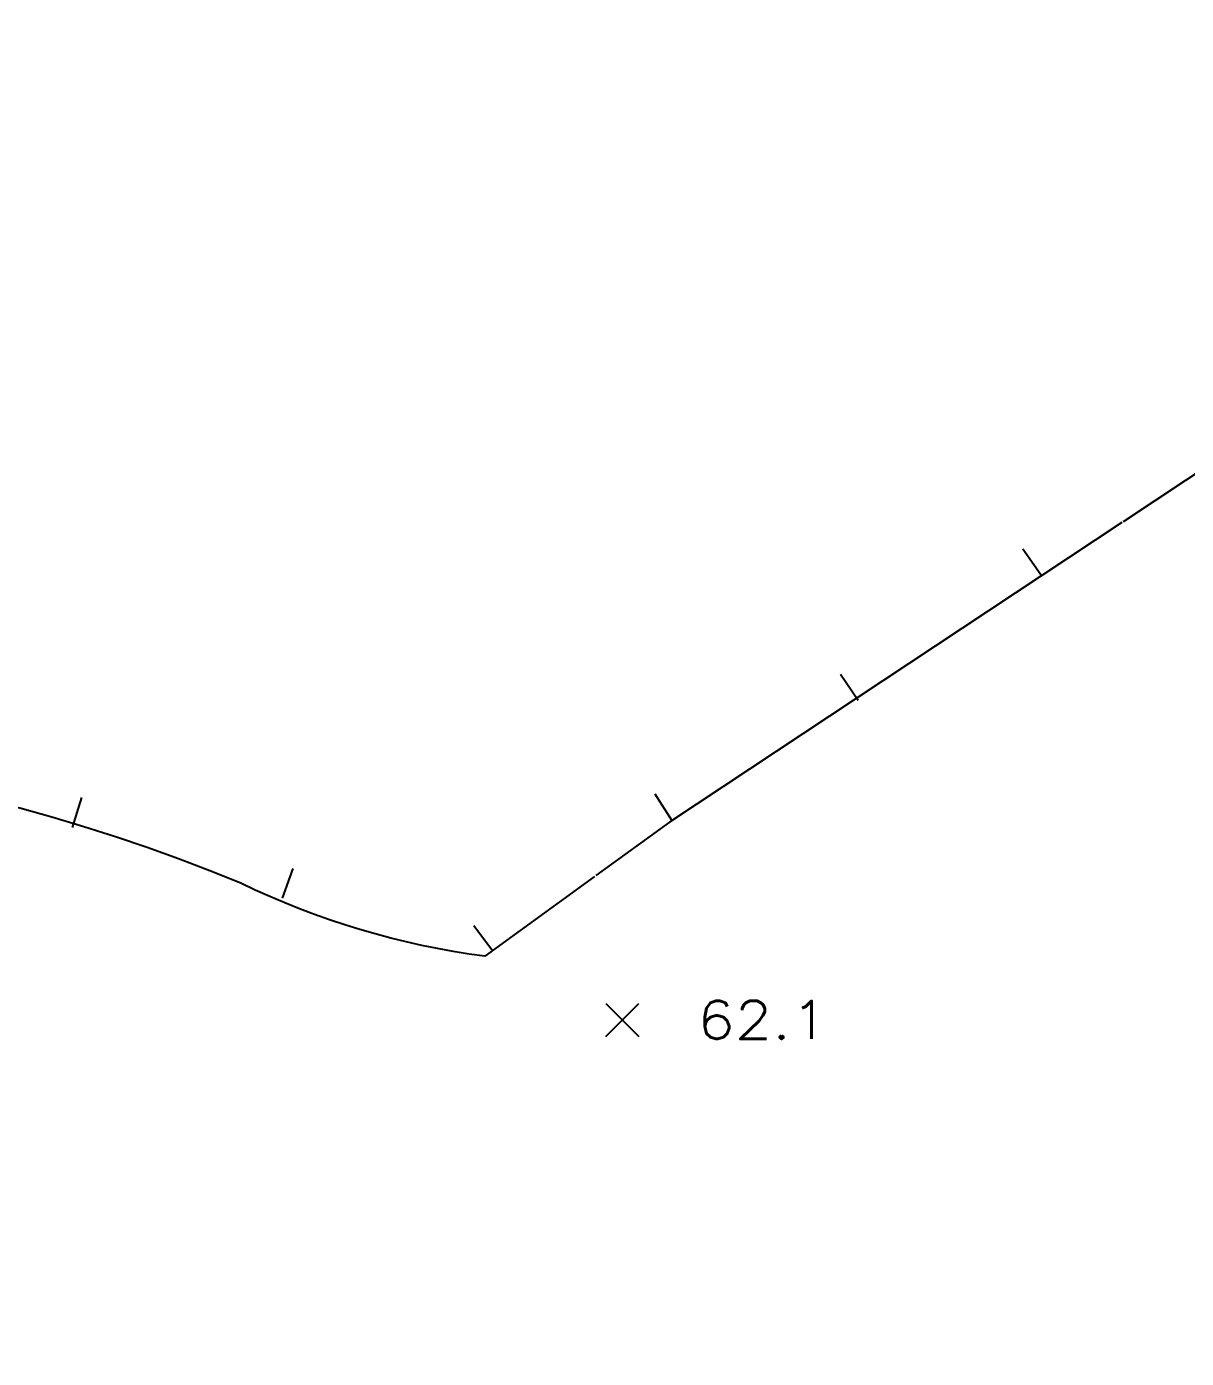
# Model space of a CAD drawing. Header units: feet. Extents: x 1023941 to 1026768, y 90264 to 94497.
# Drawn here: x 1025921.1 to 1025994.3, y 91926.9 to 92011 of the extents above; entities that cross this region are included whole.
import ezdxf
from ezdxf.enums import TextEntityAlignment as Align

# ---------------------------------------------------------------- set-up
doc = ezdxf.new("R2010")
doc.units = ezdxf.units.FT
doc.header["$MEASUREMENT"] = 0
doc.linetypes.add('LTP706', pattern=[40, 40, 0])
doc.layers.add('CF-DEP_INT', color=9, linetype='LTP706')
doc.layers.add('SPOTELEV', color=9, linetype='Continuous')
doc.styles.add('60', font='simplex.shx', dxfattribs={"width": 1.15, "height": 2.4})

# ---------------------------------------------------------------- blocks, each defined once
blk = doc.blocks.new('DEPRESS2')
blk.add_line((0.005859, -0.996094), (0.001953, -0.001953))
blk = doc.blocks.new('SPOT')
for p, q in [((-0.5, -0.5), (0.5, 0.5)), ((-0.5, 0.5), (0.5, -0.5))]:
    blk.add_line(p, q)

msp = doc.modelspace()

# ---------------------------------------------------------------- linework, layer by layer
at = {"layer": 'CF-DEP_INT', "elevation": 62, "flags": 128}
msp.add_lwpolyline([(1026093.79, 92146.29), (1026093.87, 92145.51, -0.2390564), (1026094.67, 92136.55), (1026093.1, 92132.17, -0.16026418), (1026088.33, 92128.41, 0.06743564), (1026080.25, 92123.23, 0.28770936), (1026077.04, 92108.38, -0.06736019), (1026077.31, 92092.07, 0.04725885), (1026076.71, 92050.15, 0.0240867), (1026079.18, 92011.95, 0.11619264), (1026084.94, 91995.39), (1026087.65, 91990.27), (1026087.97, 91987.96, 0.09844297), (1026076.98, 91976.11, 0.11469846), (1026053.39, 91990.96, 0.19771131), (1026041.52, 91987.27, -0.30000548), (1026034.47, 91986.32), (1026020.46, 91989.27, 0.18814933), (1025996.85, 91984.07), (1025961.67, 91960.79), (1025950.02, 91952.31, -0.0795349), (1025934.61, 91956.92, 0.15057677), (1025868.68, 91963.14), (1025857.32, 91962.15, 0.19744525), (1025842.12, 91956.67), (1025821.24, 91938.03, -0.05613161), (1025809.91, 91929.86, -0.36209243), (1025787.57, 91932.28), (1025773.87, 91947.11, 0.07653725), (1025750.38, 91964.13, 0.22358736), (1025726.91, 91964.86, 0.07412694), (1025702.27, 91950.05, -0.19661696), (1025694.97, 91952.99, -0.09845747), (1025672.06, 91976.54), (1025658.75, 91998.39), (1025656.16, 92002.31), (1025617.88, 92014.09, -0.12719875), (1025592.23, 92029.37, 0.06413669), (1025570.93, 92047.05, -0.06959907), (1025559.94, 92057.04, 0.15165527), (1025543.73, 92068.49, -0.09040074), (1025501.98, 92088.62, 0.06761446), (1025493.1, 92094.26, -0.2954939), (1025490.06, 92098.04), (1025501.63, 92147.2, 0.18776011), (1025496.95, 92155.4, 0.03962325), (1025466.16, 92186.86, 0.10157583), (1025448.7, 92196.4, -0.10401267), (1025424.19, 92209.5), (1025410.12, 92220.91, -0.16595709), (1025396.23, 92245.24, 0.06223755), (1025385.46, 92260.34, -0.17970805), (1025362.63, 92322.46), (1025361.23, 92353.14, 0.27328762), (1025354.69, 92362.83), (1025347.75, 92366.28), (1025343.58, 92369.04, -0.11167606), (1025343.31, 92376.35), (1025345.97, 92391.86), (1025348.55, 92396.39, 0.4255542), (1025352.47, 92401.28, 0.08920976), (1025352.19, 92410.26), (1025359.14, 92424.76, 0.10646452), (1025360.23, 92438.23), (1025358.75, 92458.64, -0.10847328), (1025367.94, 92488.55, -0.0652865), (1025380.61, 92510.16, 0.0898736), (1025384.6, 92524.36, -0.03133345), (1025400.17, 92587.64, -0.13610508), (1025409.2, 92600.38), (1025419.21, 92608.91, 0.14219755), (1025424.2, 92618.39, -0.09665544), (1025447.72, 92670.14, -0.05397757), (1025477.14, 92709.71), (1025527.01, 92765.46, -0.05273484), (1025542, 92777.36, 0.04107117), (1025562.39, 92792.75, 0.19530825), (1025569.71, 92804.27, -0.0563898), (1025573.54, 92826.8, -0.05224743), (1025584.31, 92852.15, -0.04612046), (1025616.03, 92902.79, 0.03365434), (1025636.96, 92940.82), (1025642.45, 92951.3, -0.15101294), (1025648.94, 92955.63, -0.13383827), (1025678.86, 92955.52), (1025700.29, 92929.03, -0.06467443), (1025720.04, 92892.13), (1025735.7, 92853.17, 0.05046649), (1025744.14, 92835.69, -0.05043742), (1025767.47, 92772.32), (1025788.67, 92711.49), (1025792.95, 92695.62, 0.08506137), (1025798.94, 92675.65), (1025807.08, 92653.46, -0.08728217), (1025813.26, 92627.27, 0.11504841), (1025813.61, 92617.65, 0.07172788), (1025823.48, 92584.25), (1025831.83, 92558.8, 0.02721671), (1025846.48, 92519.71), (1025849.42, 92511.23, 0.08388165), (1025866.36, 92478.12, -0.18517116), (1025868.02, 92471.29), (1025867.84, 92462.69, 0.17885063), (1025869.51, 92458.22, -0.10285206), (1025888.56, 92411.25), (1025893.32, 92388.42, 0.08551049), (1025900.02, 92351.61), (1025900.88, 92349.83), (1025901.76, 92350.68), (1025898.69, 92375.27, 0.07202551), (1025896.65, 92383.45), (1025896.34, 92388.02, -0.21818503), (1025895.62, 92394.44), (1025891.82, 92412.48, -0.28842936), (1025892.51, 92416.22, 0.04407705), (1025911.71, 92429.04, 0.29474634), (1025913.01, 92433.21, 0.05014055), (1025905.98, 92465.62, 0.06533969), (1025895.28, 92494.8, -0.06514198), (1025881.3, 92552.41), (1025877.06, 92587.65), (1025877.51, 92606.15, 0.08824699), (1025876.38, 92624.12, -0.07296489), (1025874.27, 92645.94, 0.02969664), (1025873.59, 92667.46), (1025873.3, 92674.25), (1025880.2, 92680.08, -0.06425304), (1025888.61, 92700.4, -0.0296286), (1025895.33, 92726.8), (1025897.28, 92746.14, 0.10263768), (1025901.97, 92736.27, -0.09924976), (1025908.44, 92734.09, -0.11758293), (1025910.96, 92724.11, 0.04733624), (1025917.81, 92713.34, -0.22928029), (1025925.86, 92702.72, 0.07029482), (1025930.99, 92695.63, -0.13983123), (1025939.62, 92681.77, 0.16258723), (1025940.57, 92672.68, -0.24232464), (1025940.49, 92666.72, 0.30454466), (1025944.82, 92659, 0.33594245), (1025950.36, 92649.54, -0.13587286), (1025955.77, 92642.24, -0.05786559), (1025959.47, 92624.28, 0.02727201), (1025971.37, 92600.74, -0.31672191), (1025971.28, 92591.71, 0.23034585), (1025974.88, 92585.19, 0.26907641), (1025980.33, 92584.2, -0.10007772), (1025990.32, 92575.21, 0.08600228), (1026006.55, 92558.95, -0.08578627), (1026010.79, 92550.92, 0.20177811), (1026031.22, 92532.03, -0.12922135), (1026042.17, 92522.96, -0.07435243), (1026041.59, 92506.57, 0.10906362), (1026047.21, 92473.28, -0.0692909), (1026054.03, 92445.95, -0.02744694), (1026051.39, 92418.12, 0.04355342), (1026051.7, 92402.1), (1026050.49, 92394.7, 0.07549322), (1026049.84, 92381.79, -0.03123855), (1026047.12, 92359.25, 0.0437311), (1026052.72, 92342.85), (1026060.01, 92324.08, -0.17974678), (1026056.93, 92288.05), (1026055.79, 92284.83, -0.09201444), (1026063.82, 92259.86, 0.02159552), (1026084.65, 92180.72)], format="xyb", dxfattribs=at)

# ---------------------------------------------------------------- block references
at = {"layer": 'CF-DEP_INT', "yscale": 2, "zscale": 2}
for p, xscale, rotation in [((1025985.13, 91976.41, 62), 1.999999999974333, 214.8844710007489), ((1025973.6, 91968.48, 62), 2.000000000044446, 213.6715929990669), ((1025923.96, 91960.44, 62), 2.000000000004864, 162.6440529999545), ((1025961.83, 91960.89, 62), 1.999999999998785, 212.7005039998027), ((1025937.22, 91955.97, 62), 1.999999999984193, 160.1157949997573), ((1025950.51, 91952.67, 62), 2.000000000013525, 216.426797999845)]:
    msp.add_blockref('DEPRESS2', p, dxfattribs=dict(at, xscale=xscale, rotation=rotation))
at = {"layer": 'SPOTELEV', "xscale": 2.099999999976717, "yscale": 2.100000000005821, "zscale": 2.1}
msp.add_blockref('SPOT', (1025958.7, 91948.29), dxfattribs=at)

# ---------------------------------------------------------------- texts
at = {"layer": 'SPOTELEV', "style": '60', "width": 1.15}
msp.add_text('62.1', height=2.4, dxfattribs=at).set_placement((1025967.57, 91948.29), align=Align.MIDDLE_CENTER)

doc.saveas('drawing.dxf')
